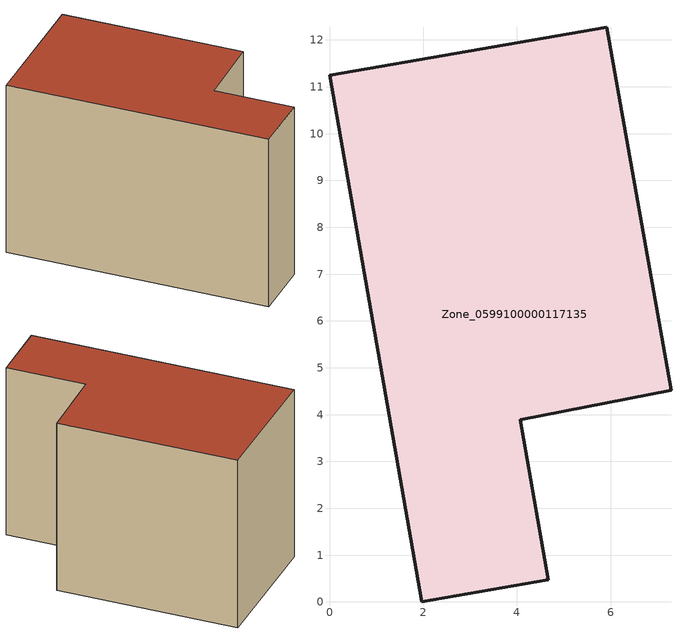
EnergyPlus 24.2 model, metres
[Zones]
Zone_0599100000117135
 floor ground (C_G): 0,11.24 5.92,12.28 7.29,4.53 4.07,3.89 4.67,0.48 1.97,0 z2.12
 wall outside (C_F): 1.97,0 4.67,0.48 4.07,3.89 7.29,4.53 5.92,12.28 0,11.24 1.97,0 z2.12:9.96
 roof outside (C_R): 5.92,12.28 0,11.24 1.97,0 4.67,0.48 4.07,3.89 7.29,4.53 z9.96
[BUILDING]
Pand.0599100000117135: North Axis=0; Terrain=City; Loads Convergence Tolerance Value=0.04; Temperature Convergence Tolerance Value=0.4; Solar Distribution=FullExterior; Maximum Number of Warmup Days=25; Minimum Number of Warmup Days=1
[Site:Location]
Rotterdam.The.Hague.AP_ZH_NLD Design_Conditions: Latitude=51.96; Longitude=4.45; Time Zone=1; Elevation=-4.5
[SITE:GROUNDTEMPERATURE:BUILDINGSURFACE]
18, 18, 18, 18, 18, 18, 18, 18, 18, 18, 18, 18
[MATERIAL] Thermal Absorptance=0.9; Solar Absorptance=0.7; Visible Absorptance=0.7
Name | Roughness | Thickness | Conductivity | Density | Specific Heat
G.TI.1975-1991 | MediumSmooth | 0.15 | 0.288461 | 540 | 1210
F.TI.1975-1991 | Rough | 0.3 | 0.230769 | 1920 | 840
R.TI.1975-1991 | MediumRough | 0.2 | 0.153846 | 1500 | 1000
[CONSTRUCTION]
C_G: G.TI.1975-1991
C_F: F.TI.1975-1991
C_R: R.TI.1975-1991
[ZONE]
Zone_0599100000117135: Type=1; Multiplier=1; Ceiling Height=Autocalculate; Volume=Autocalculate; Floor Area=autocalculate; Part of Total Floor Area=Yes
[ZONEINFILTRATION:DESIGNFLOWRATE]
Infil_Zone_0599100000117135: Zone or ZoneList or Space or SpaceList=Zone_0599100000117135; Schedule=AlwaysOn; Design Flow Rate Calculation Method=Flow/Area; Flow Rate per Floor Area=0.003; Constant Term Coefficient=1; Temperature Term Coefficient=0; Velocity Term Coefficient=0; Velocity Squared Term Coefficient=0
[HVACTEMPLATE:ZONE:IDEALLOADSAIRSYSTEM]
Zone_0599100000117135: Maximum Heating Supply Air Temperature=50; Minimum Cooling Supply Air Temperature=13; Maximum Heating Supply Air Humidity Ratio=0.0156; Minimum Cooling Supply Air Humidity Ratio=0.0077; Heating Limit=NoLimit; Cooling Limit=NoLimit; Dehumidification Control Type=ConstantSensibleHeatRatio; Cooling Sensible Heat Ratio=0.7; Dehumidification Setpoint=60; Humidification Control Type=None; Humidification Setpoint=30; Outdoor Air Method=None; Outdoor Air Flow Rate per Person=0.00944; Outdoor Air Flow Rate per Zone Floor Area=0; Outdoor Air Flow Rate per Zone=0; Demand Controlled Ventilation Type=None; Outdoor Air Economizer Type=NoEconomizer; Heat Recovery Type=None; Sensible Heat Recovery Effectiveness=0.7; Latent Heat Recovery Effectiveness=0.65
[ZONECONTROL:THERMOSTAT]
ThermostatControl_Zone_0599100000117135: Zone or ZoneList=Zone_0599100000117135; Control Type Schedule=DualSetpointControlType; Control 1=Thermostat_Zone_0599100000117135; Temperature Difference Between Cutout And Setpoint=0
[THERMOSTATSETPOINT:DUALSETPOINT]
Thermostat_Zone_0599100000117135: Heating Setpoint Temperature Schedule=HeatingSetpoint_Zone_0599100000117135; Cooling Setpoint Temperature Schedule=CoolingSetpoint_Zone_0599100000117135
[SCHEDULE:COMPACT]
HeatingSetpoint_Zone_0599100000117135: Through: 12/31, For: AllDays, Until: 24:00, 21
CoolingSetpoint_Zone_0599100000117135: Through: 12/31, For: AllDays, Until: 24:00, 24
DualSetpointControlType: Through: 12/31, For: AllDays, Until: 24:00, 4
AlwaysOn: Through: 12/31, For: AllDays, Until: 24:00, 1
